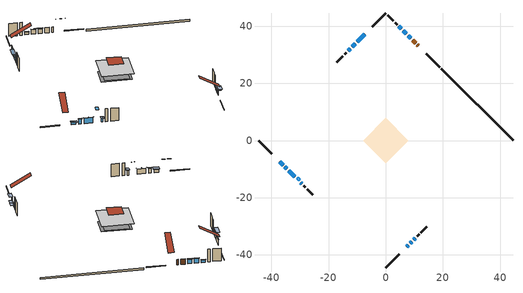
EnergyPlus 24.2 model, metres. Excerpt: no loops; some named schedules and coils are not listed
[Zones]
conditioned space
 floor adiabatic (Floor1 construction): -6.12,0 0,6.12 6.12,0 0,-6.12 z0.76
 floor adiabatic (AdiabaticFloorConstruction): -7.87,0 0,7.87 7.87,0 0,-7.87 z3.2
 floor foundation (Slab1 construction): -6.25,1.29 -1.29,6.25 6.25,-1.29 1.29,-6.25 z0
 wall outside (RimJoist1 construction): 0,-44.46 4.69,-39.77 / -44.46,0 -39.77,-4.69 / 0,44.46 -4.69,39.77 / 18.8,25.66 14.11,30.35 z0.76:1.06
 wall outside (AdiabaticWallConstruction 1): 11.39,33.06 11.09,33.37 / 10.43,34.02 9.41,35.05 z0.76:2.79
 wall outside (AdiabaticWallConstruction): 7.41,-37.05 7.84,-36.62 / -35.21,-9.25 -34.56,-9.9 z0.76:2.59; -7.41,37.05 -9.99,34.47 / -33.91,-10.55 -31.75,-12.71 / -10.65,33.81 -11.73,32.73 z0.76:2.79; 8.49,-35.96 9.07,-35.39 / 9.73,-34.73 10.37,-34.08 z0.76:1.62; -37.05,-7.41 -35.87,-8.59 z0.76:1.98; -29.74,-14.72 -29.38,-15.07 / -12.38,32.07 -13.09,31.37 / 7.2,37.26 6.12,38.34 z0.76:2.44; 8.75,35.71 7.85,36.61 z0.76:2.41; 5.46,39 4.6,39.86 z0.76:1.68
 wall outside (Wall1 construction): 11.03,-33.43 11.62,-32.84 / -28.73,-15.73 -28.14,-16.32 / -13.75,30.71 -14.34,30.12 / 3.94,40.52 3.35,41.11 z0.76:5.64
 wall outside (Wall2 construction): 12.28,-32.18 14.32,-30.14 / -27.48,-16.98 -25.44,-19.02 / -14.99,29.46 -17.03,27.43 / 2.7,41.76 0.66,43.8 z0.76:5.64
 wall foundation (FoundationWall1 construction): 44.46,0 19.46,25 z0:0.76
 window (WindowConstruction 10): 7.41,-37.05 7.84,-36.62 z0.76:2.59
 window (WindowConstruction 4): -7.41,37.05 -9.99,34.47 z0.76:2.79
 window (WindowConstruction 5): 8.49,-35.96 9.07,-35.39 z0.76:1.62
 window (WindowConstruction 6): 9.73,-34.73 10.37,-34.08 z0.76:1.62
 window (WindowConstruction 7): -37.05,-7.41 -35.87,-8.59 z0.76:1.98
 window (WindowConstruction 8): -35.21,-9.25 -34.56,-9.9 z0.76:2.59
 window (WindowConstruction 9): -33.91,-10.55 -31.75,-12.71 z0.76:2.79
 window (WindowConstruction): -10.65,33.81 -11.73,32.73 z0.76:2.79
 window (WindowConstruction 11): -29.74,-14.72 -29.39,-15.07 z0.76:2.44
 window (WindowConstruction 12): -12.38,32.07 -13.09,31.37 z0.76:2.44
 window (WindowConstruction 1): 8.75,35.71 7.85,36.61 z0.76:2.41
 window (WindowConstruction 2): 7.2,37.26 6.12,38.34 z0.76:2.44
 window (WindowConstruction 3): 5.46,39 4.6,39.86 z0.76:1.67
 door (Door): 11.39,33.07 11.09,33.37 z0.76:2.79
 door (Door 1): 10.43,34.03 9.41,35.05 z0.76:2.79
 ceiling adiabatic (AdiabaticFloorConstruction): 0,-7.87 7.87,0 0,7.87 -7.87,0 z3.2
 roof outside (Roof1 construction): 0,3.58 -3.58,0 0,-3.58 3.58,0 z5.64
 roof outside (Roof2 construction): 6.75,-37.71,5.64 1.9,-32.86,9.64 0.49,-34.26,9.64 5.35,-39.11,5.64; -37.71,-6.75,5.64 -32.86,-1.9,9.64 -34.26,-0.49,9.64 -39.11,-5.35,5.64; -6.75,37.71,5.64 -1.9,32.86,9.64 -0.49,34.26,9.64 -5.35,39.11,5.64; 12.05,32.41,5.64 7.2,27.56,9.64 8.6,26.15,9.64 13.45,31,5.64
 roof outside (AdiabaticRoofConstruction): -30.4,-14.06,5.64 -29.79,-13.46,6.14 -30.49,-12.76,6.14 -31.1,-13.36,5.64
 skylight (SkylightConstruction): -30.4,-14.06,5.64 -29.79,-13.46,6.13 -30.49,-12.76,6.13 -31.09,-13.36,5.64
shading: 8.48,-35.98 6.76,-37.7 7.62,-38.56 9.34,-36.84 z3.5; -10.2,34.25 -7.2,37.26 -7.32,37.39 -10.33,34.38 z3.09; 9.28,-35.18 8.28,-36.18 9.15,-37.04 10.14,-36.04 z1.92; 10.59,-33.87 9.52,-34.94 10.38,-35.8 11.45,-34.74 z1.92; -35.72,-8.73 -37.19,-7.26 -38.06,-8.13 -36.59,-9.6 z2.18; -34.42,-10.04 -35.35,-9.11 -35.56,-9.32 -34.63,-10.25 z2.79; -31.54,-12.92 -34.12,-10.34 -34.24,-10.47 -31.67,-13.05 z3.09; -12.37,32.09 -10.01,34.45 -10.87,35.32 -13.23,32.95 z3.7; -29.17,-15.28 -29.95,-14.51 -30.81,-15.37 -30.04,-16.15 z2.74; -13.3,31.16 -12.17,32.29 -12.32,32.43 -13.44,31.3 z2.74; 7.64,36.82 8.96,35.5 9.09,35.63 7.77,36.94 z2.71; 5.98,38.48 7.34,37.12 7.55,37.33 6.19,38.69 z2.64; 4.46,40 5.6,38.86 5.81,39.07 4.67,40.21 z1.88
[Building]
Building 1: Terrain=Suburbs
[Site:Location]
Quebec Intl AP_QC: Latitude {deg}=46.8; Longitude {deg}=-71.38; Time Zone {hr}=-5; Elevation {m}=74; Keep Site Location Information=Yes
[Site:GroundTemperature:Shallow]
0.0108218, -2.24938, -2.43038, -1.3578, 2.94801, 7.23376, 10.9493, 13.303, 13.5029, 11.5886, 7.96783, 3.81355
[Site:WaterMainsTemperature]
Calculation Method=Schedule; Temperature Schedule=mains temperature schedule
[Material] Roughness=Rough; Thermal Absorptance=0.9
Name | Thickness {m} | Conductivity {W/m-K} | Density {kg/m3} | Specific Heat {J/kg-K} | Solar Absorptance | Visible Absorptance
asphalt or fiberglass shingles | 0.00635 | 0.162714 | 1121.4 | 1465.45 | 0.4 | 0.4
asphalt or fiberglass shingles 1 | 0.00635 | 0.162714 | 1121.4 | 1465.45 | 0.7 | 0.7
concrete 4.0 in. | 0.1016 | 1.803125 | 2242.8 | 837.4 | 0.7 | 0.7
concrete 8.0 in. | 0.2032 | 1.803125 | 2242.8 | 837.4 | 0.7 | 0.7
door material | 0.04445 | 0.188738 | 512.64 | 1214.23 | 0.7 | 0.7
door material 1 | 0.04445 | 0.053851 | 512.64 | 1214.23 | 0.7 | 0.7
exterior vertical ins | 0.00435273 | 0.029427 | 32.04 | 1214.23 | 0.7 | 0.7
floor covering | 0.0127 | 0.0433444 | 54.468 | 1339.84 | 0.6 | 0.6
floor rigid ins; roof rigid ins | 0.103632 | 0.029427 | 32.04 | 1214.23 | 0.7 | 0.7
floor rigid ins 1; roof rigid ins 2; wall rigid ins | 0.512978 | 0.029427 | 32.04 | 1214.23 | 0.7 | 0.7
floor stud and cavity | 0.1397 | 0.0919432 | 92.3553 | 1139.71 | 0.7 | 0.7
floor stud and cavity 1 | 0.1397 | 1.75129 | 37.0049 | 1207.88 | 0.7 | 0.7
furniture material conditioned space 1 | 0.1524 | 0.115458 | 640.8 | 1214.23 | 0.6 | 0.6
gypsum board | 0.0127 | 0.160291 | 801 | 837.4 | 0.6 | 0.6
gypsum board 1 | 0.0127 | 0.160291 | 801 | 837.4 | 0.7 | 0.7
osb sheathing 0.5 in. | 0.0127 | 0.115458 | 512.64 | 1214.23 | 0.7 | 0.7
osb sheathing 0.75 in. | 0.01905 | 0.115458 | 512.64 | 1214.23 | 0.7 | 0.7
osb sheathing 2.0 in. | 0.0508 | 0.115458 | 512.64 | 1214.23 | 0.7 | 0.7
rim joist stud and cavity | 0.0508 | 0.042578 | 125.044 | 1163.47 | 0.6 | 0.6
roof rigid ins 1 | 0.051816 | 0.029427 | 32.04 | 1214.23 | 0.7 | 0.7
roof stud and cavity | 0.2032 | 0.306152 | 78.34581 | 1123.46 | 0.7 | 0.7
roof stud and cavity 1 | 0.2032 | 1.00642 | 78.34581 | 1123.46 | 0.7 | 0.7
roof stud and cavity 2 | 0.18415 | 1.78688 | 37.0049 | 1207.88 | 0.6 | 0.6
wall stud and cavity | 0.1397 | 0.0972285 | 139.0536 | 1170.24 | 0.7 | 0.7
wall stud and cavity 1 | 0.1397 | 0.0897493 | 139.0536 | 1170.24 | 0.7 | 0.7
wall stud and cavity 2 | 0.0889 | 0.380278 | 52.3479 | 1209.89 | 0.7 | 0.7
wall stud and cavity 3 | 0.0889 | 0.391764 | 83.0341 | 1211.67 | 0.7 | 0.7
wood siding | 0.0254 | 0.102417 | 544.68 | 1172.36 | 0.4 | 0.4
wood siding 1; wood siding 2; wood siding 3 | 0.0254 | 0.102417 | 544.68 | 1172.36 | 0.7 | 0.7
[WindowMaterial:SimpleGlazingSystem]
Name | U-Factor {W/m2-K} | Solar Heat Gain Coefficient
SkylightMaterial | 2.30824 | 0.5659
WindowMaterial | 2.39668 | 0.39
WindowMaterial 1 | 2.203064 | 0.36
WindowMaterial 10 | 2.1213 | 0.4
WindowMaterial 2 | 2.78676 | 0.69
WindowMaterial 3 | 2.779381 | 0.54
WindowMaterial 4 | 2.37 | 0.39
WindowMaterial 5 | 5.11985 | 0.63
WindowMaterial 6 | 2.77314 | 0.5
WindowMaterial 7 | 4.71671 | 0.65
WindowMaterial 8 | 2.14799 | 0.4
WindowMaterial 9 | 2.76973 | 0.63
[Construction]
AdiabaticFloorConstruction: floor stud and cavity 1, floor rigid ins 1, osb sheathing 0.75 in., floor covering
AdiabaticRoofConstruction: asphalt or fiberglass shingles 1, roof rigid ins 2, osb sheathing 0.75 in., roof stud and cavity 2
AdiabaticWallConstruction: wood siding 2, wall rigid ins, wall stud and cavity 2, gypsum board
AdiabaticWallConstruction 1: wood siding 3, wall rigid ins, wall stud and cavity 2, gypsum board
Door: door material
Door 1: door material 1
Floor1 construction: floor stud and cavity, floor rigid ins, osb sheathing 0.75 in., floor covering
FoundationWall1 construction: concrete 8.0 in., gypsum board 1
furniture construction conditioned space 1: furniture material conditioned space 1
PartitionWallConstruction: gypsum board, wall stud and cavity 3, gypsum board
RimJoist1 construction: wood siding 1, osb sheathing 2.0 in., rim joist stud and cavity
Roof1 construction: asphalt or fiberglass shingles, roof rigid ins, osb sheathing 0.75 in., roof stud and cavity, gypsum board
Roof2 construction: asphalt or fiberglass shingles, roof rigid ins 1, osb sheathing 0.75 in., roof stud and cavity 1, gypsum board
SkylightConstruction: SkylightMaterial
Slab1 construction: concrete 4.0 in.
Wall1 construction: wood siding, osb sheathing 0.5 in., wall stud and cavity, gypsum board
Wall2 construction: wood siding, osb sheathing 0.5 in., wall stud and cavity 1, gypsum board
WindowConstruction; WindowConstruction 9: WindowMaterial
WindowConstruction 1: WindowMaterial 1
WindowConstruction 10: WindowMaterial 9
WindowConstruction 11; WindowConstruction 12: WindowMaterial 10
WindowConstruction 2: WindowMaterial 2
WindowConstruction 3: WindowMaterial 3
WindowConstruction 4: WindowMaterial 4
WindowConstruction 5: WindowMaterial 5
WindowConstruction 6: WindowMaterial 6
WindowConstruction 7: WindowMaterial 7
WindowConstruction 8: WindowMaterial 8
[Zone]
conditioned space: Multiplier=1; Volume {m3}=257.3; Part of Total Floor Area=Yes
[Space]
conditioned space 1: Zone=conditioned space; Volume {m3}=257.3
[SurfaceProperty:ExposedFoundationPerimeter]
Slab1: Exposed Perimeter Calculation Method=TotalExposedPerimeter; Total Exposed Perimeter {m}=35.358
[InternalMass] Zone or ZoneList=conditioned space; Space or SpaceList=conditioned space 1
Name | Construction | Surface Area {m2}
furniture mass conditioned space 1 | furniture construction conditioned space 1 | 109.392
partition wall mass | PartitionWallConstruction | 198.69
[Lights]
interior lighting: Zone or ZoneList or Space or SpaceList=conditioned space 1; Schedule=interior lighting schedule; Design Level Calculation Method=LightingLevel; Lighting Level {W}=343.2; Return Air Fraction=0; Fraction Radiant=0.6; Fraction Visible=0.2; Fraction Replaceable=1
[People]
occupants: Zone or ZoneList or Space or SpaceList=conditioned space 1; Number of People Schedule=occupants schedule; Number of People Calculation Method=People; Number of People=3; Fraction Radiant=0.314171; Sensible Heat Fraction=0.56303; Activity Level Schedule=occupants activity schedule; Carbon Dioxide Generation Rate {m3/s-W}=0; Enable ASHRAE 55 Comfort Warnings=No; Mean Radiant Temperature Calculation Type=EnclosureAveraged
[ElectricEquipment] Zone or ZoneList or Space or SpaceList=conditioned space 1; Design Level Calculation Method=EquipmentLevel
Name | Schedule | Design Level {W} | Fraction Latent | Fraction Radiant | Fraction Lost
clothes dryer | clothes dryer schedule | 140.772 | 0.015 | 0.081 | 0.85
clothes washer | clothes washer schedule | 32.1985 | 0.03 | 0.162 | 0.7
cooking range | cooking range schedule | 215.147 | 0.08 | 0.432 | 0.2
dishwasher | dishwasher schedule | 66.8632 | 0.3 | 0.18 | 0.4
fridge | fridge schedule | 72.9452 | 0 | 0.6 | 0
mech vent house fan | mech vent house fan schedule | 0 | 0 | 0 | 1
mech vent house fan cfis | mech vent house fan cfis schedule | 0 | 0 | 0 | 0
mech vent range fan 0 | mech vent range fan 0 schedule | 57 | 0 | 0 | 1
misc plug loads | misc plug loads schedule | 494.7 | 0.045 | 0.513 | 0.1
whole house fan | Always On Discrete | 0 | 0 | 0 | 1
[OtherEquipment] Zone or ZoneList or Space or SpaceList=conditioned space 1; Design Level Calculation Method=EquipmentLevel
Name | Fuel Type | Schedule | Design Level {W} | Fraction Latent | Fraction Radiant | Fraction Lost
clothes dryer 1 | Electricity | clothes dryer schedule | 0 | 0.015 | 0.081 | 0.85
cooking range 1 | Electricity | cooking range schedule | 0 | 0.08 | 0.432 | 0.2
general water use latent | None | general water use schedule | 62.594 | 1 | 0 | 0
general water use sensible | None | general water use schedule | -61.6891 | 0 | 0.6 | 0
mech vent house fan latent load | None | Always On Discrete | 0 | 1 | 0 | 0
mech vent house fan sensible load | None | Always On Discrete | 0 | 0 | 0 | 0
water heater energy adjustment1 | Electricity | Always On Discrete | 0.01 | 0 | 0 | 1
[ZoneInfiltration:DesignFlowRate] Zone or ZoneList or Space or SpaceList=conditioned space 1; Schedule=Always On Discrete; Design Flow Rate Calculation Method=Flow/Zone; Design Flow Rate {m3/s}=0
infil flow; natural vent flow; whole house fan flow
[ZoneControl:Thermostat]
conditioned space Thermostat: Zone or ZoneList=conditioned space; Control Type Schedule=conditioned space Thermostat Schedule; Control 1=conditioned space temperature setpoint; Temperature Difference Between Cutout And Setpoint {deltaC}=0
[ThermostatSetpoint:DualSetpoint]
conditioned space temperature setpoint: Heating Setpoint Temperature Schedule=heating setpoint; Cooling Setpoint Temperature Schedule=cooling setpoint
[AirLoopHVAC:UnitarySystem]
unit heater unitary system: Control Type=Load; Controlling Zone or Thermostat Location=conditioned space; Dehumidification Control Type=None; Availability Schedule=Always On Discrete; Supply Fan=unit heater supply fan; Fan Placement=BlowThrough; Supply Air Fan Operating Mode Schedule=unit heater auto fan schedule; Heating Coil=unit heater htg coil; DX Heating Coil Sizing Ratio=1; Use DOAS DX Cooling Coil=No; Minimum Supply Air Temperature {C}=2; Latent Load Control=SensibleOnlyLoadControl; Cooling Supply Air Flow Rate Method=None; Heating Supply Air Flow Rate Method=SupplyAirFlowRate; Heating Supply Air Flow Rate {m3/s}=0.00141584; No Load Supply Air Flow Rate Method=SupplyAirFlowRate; No Load Supply Air Flow Rate {m3/s}=0; No Load Supply Air Flow Rate Control Set To Low Speed=Yes; Maximum Supply Air Temperature {C}=48.8889; Maximum Outdoor Dry-Bulb Temperature for Supplemental Heater Operation {C}=21; Ancillary On-Cycle Electric Power {W}=0; Ancillary Off-Cycle Electric Power {W}=0
[Zone equipment]
conditioned space: electric baseboard, unit heater unitary system
[Foundation:Kiva]
Foundation Kiva 1: Initial Indoor Air Temperature {C}=18; Wall Height Above Grade {m}=0.759988; Wall Depth Below Slab {m}=0.2032; Custom Block Material Name 1=exterior vertical ins; Custom Block Depth 1 {m}=0.759988; Custom Block X Position 1 {m}=0.2159; Custom Block Z Position 1 {m}=0
[Foundation:Kiva:Settings]
Soil Conductivity {W/m-K}=0.849921; Soil Density {kg/m3}=1842.3; Soil Specific Heat {J/kg-K}=418.7; Ground Solar Absorptivity=0.9; Ground Thermal Absorptivity=0.9; Ground Surface Roughness {m}=0.03; Far-Field Width {m}=40; Deep-Ground Boundary Condition=ZeroFlux; Deep-Ground Depth {m}=40; Minimum Cell Dimension {m}=0.2; Maximum Cell Growth Coefficient=3; Simulation Timestep=Timestep
[Exterior:Lights]
exterior lighting: Schedule=exterior lighting schedule; Design Level {W}=75.6
[EnergyManagementSystem:Sensor] Output:Variable or Output:Meter Index Key=conditioned space
Name | Output:Variable or Output:Meter
conditioned_space_clg_unmet_s | Zone Cooling Setpoint Not Met Time
conditioned_space_htg_unmet_s | Zone Heating Setpoint Not Met Time
fridge_tin_s; tin_s; tin_s_1 | Zone Mean Air Temperature
tout_s | Zone Outdoor Air Drybulb Temperature
win_s | Zone Air Humidity Ratio
[Schedule:Week:Daily]
interior lighting schedule Week Rule - Jan1-Jan27: interior lighting schedule day, interior lighting schedule day, interior lighting schedule day, interior lighting schedule day, interior lighting schedule day, interior lighting schedule day, interior lighting schedule day, interior lighting schedule default day, interior lighting schedule default day, interior lighting schedule default day, interior lighting schedule default day, interior lighting schedule default day
interior lighting schedule Week Rule - Jan28-Feb3: interior lighting schedule day, interior lighting schedule day, interior lighting schedule day, interior lighting schedule day, interior lighting schedule day 1, interior lighting schedule day 1, interior lighting schedule day 1, interior lighting schedule default day, interior lighting schedule default day, interior lighting schedule default day, interior lighting schedule default day, interior lighting schedule default day
interior lighting schedule Week Rule - Feb4-Feb24: interior lighting schedule day 1, interior lighting schedule day 1, interior lighting schedule day 1, interior lighting schedule day 1, interior lighting schedule day 1, interior lighting schedule day 1, interior lighting schedule day 1, interior lighting schedule default day, interior lighting schedule default day, interior lighting schedule default day, interior lighting schedule default day, interior lighting schedule default day
interior lighting schedule Week Rule - Feb25-Mar3: interior lighting schedule day 1, interior lighting schedule day 1, interior lighting schedule day 1, interior lighting schedule day 1, interior lighting schedule day 2, interior lighting schedule day 2, interior lighting schedule day 2, interior lighting schedule default day, interior lighting schedule default day, interior lighting schedule default day, interior lighting schedule default day, interior lighting schedule default day
interior lighting schedule Week Rule - Mar4-Mar31: interior lighting schedule day 2, interior lighting schedule day 2, interior lighting schedule day 2, interior lighting schedule day 2, interior lighting schedule day 2, interior lighting schedule day 2, interior lighting schedule day 2, interior lighting schedule default day, interior lighting schedule default day, interior lighting schedule default day, interior lighting schedule default day, interior lighting schedule default day
interior lighting schedule Week Rule - Apr1-Apr28: interior lighting schedule day 3, interior lighting schedule day 3, interior lighting schedule day 3, interior lighting schedule day 3, interior lighting schedule day 3, interior lighting schedule day 3, interior lighting schedule day 3, interior lighting schedule default day, interior lighting schedule default day, interior lighting schedule default day, interior lighting schedule default day, interior lighting schedule default day
interior lighting schedule Week Rule - Apr29-May5: interior lighting schedule day 3, interior lighting schedule day 3, interior lighting schedule day 4, interior lighting schedule day 4, interior lighting schedule day 4, interior lighting schedule day 4, interior lighting schedule day 4, interior lighting schedule default day, interior lighting schedule default day, interior lighting schedule default day, interior lighting schedule default day, interior lighting schedule default day
interior lighting schedule Week Rule - May6-May26: interior lighting schedule day 4, interior lighting schedule day 4, interior lighting schedule day 4, interior lighting schedule day 4, interior lighting schedule day 4, interior lighting schedule day 4, interior lighting schedule day 4, interior lighting schedule default day, interior lighting schedule default day, interior lighting schedule default day, interior lighting schedule default day, interior lighting schedule default day
interior lighting schedule Week Rule - May27-Jun2: interior lighting schedule day 4, interior lighting schedule day 4, interior lighting schedule day 4, interior lighting schedule day 4, interior lighting schedule day 4, interior lighting schedule day 5, interior lighting schedule day 5, interior lighting schedule default day, interior lighting schedule default day, interior lighting schedule default day, interior lighting schedule default day, interior lighting schedule default day
interior lighting schedule Week Rule - Jun3-Jun30: interior lighting schedule day 5, interior lighting schedule day 5, interior lighting schedule day 5, interior lighting schedule day 5, interior lighting schedule day 5, interior lighting schedule day 5, interior lighting schedule day 5, interior lighting schedule default day, interior lighting schedule default day, interior lighting schedule default day, interior lighting schedule default day, interior lighting schedule default day
interior lighting schedule Week Rule - Jul1-Jul28: interior lighting schedule day 6, interior lighting schedule day 6, interior lighting schedule day 6, interior lighting schedule day 6, interior lighting schedule day 6, interior lighting schedule day 6, interior lighting schedule day 6, interior lighting schedule default day, interior lighting schedule default day, interior lighting schedule default day, interior lighting schedule default day, interior lighting schedule default day
interior lighting schedule Week Rule - Jul29-Aug4: interior lighting schedule day 6, interior lighting schedule day 6, interior lighting schedule day 6, interior lighting schedule day 7, interior lighting schedule day 7, interior lighting schedule day 7, interior lighting schedule day 7, interior lighting schedule default day, interior lighting schedule default day, interior lighting schedule default day, interior lighting schedule default day, interior lighting schedule default day
interior lighting schedule Week Rule - Aug5-Aug25: interior lighting schedule day 7, interior lighting schedule day 7, interior lighting schedule day 7, interior lighting schedule day 7, interior lighting schedule day 7, interior lighting schedule day 7, interior lighting schedule day 7, interior lighting schedule default day, interior lighting schedule default day, interior lighting schedule default day, interior lighting schedule default day, interior lighting schedule default day
interior lighting schedule Week Rule - Aug26-Sep1: interior lighting schedule day 7, interior lighting schedule day 7, interior lighting schedule day 7, interior lighting schedule day 7, interior lighting schedule day 7, interior lighting schedule day 7, interior lighting schedule day 8, interior lighting schedule default day, interior lighting schedule default day, interior lighting schedule default day, interior lighting schedule default day, interior lighting schedule default day
interior lighting schedule Week Rule - Sep2-Sep29: interior lighting schedule day 8, interior lighting schedule day 8, interior lighting schedule day 8, interior lighting schedule day 8, interior lighting schedule day 8, interior lighting schedule day 8, interior lighting schedule day 8, interior lighting schedule default day, interior lighting schedule default day, interior lighting schedule default day, interior lighting schedule default day, interior lighting schedule default day
interior lighting schedule Week Rule - Sep30-Oct6: interior lighting schedule day 8, interior lighting schedule day 9, interior lighting schedule day 9, interior lighting schedule day 9, interior lighting schedule day 9, interior lighting schedule day 9, interior lighting schedule day 9, interior lighting schedule default day, interior lighting schedule default day, interior lighting schedule default day, interior lighting schedule default day, interior lighting schedule default day
interior lighting schedule Week Rule - Oct7-Oct27: interior lighting schedule day 9, interior lighting schedule day 9, interior lighting schedule day 9, interior lighting schedule day 9, interior lighting schedule day 9, interior lighting schedule day 9, interior lighting schedule day 9, interior lighting schedule default day, interior lighting schedule default day, interior lighting schedule default day, interior lighting schedule default day, interior lighting schedule default day
interior lighting schedule Week Rule - Oct28-Nov3: interior lighting schedule day 9, interior lighting schedule day 9, interior lighting schedule day 9, interior lighting schedule day 9, interior lighting schedule day 10, interior lighting schedule day 10, interior lighting schedule day 10, interior lighting schedule default day, interior lighting schedule default day, interior lighting schedule default day, interior lighting schedule default day, interior lighting schedule default day
interior lighting schedule Week Rule - Nov4-Nov24: interior lighting schedule day 10, interior lighting schedule day 10, interior lighting schedule day 10, interior lighting schedule day 10, interior lighting schedule day 10, interior lighting schedule day 10, interior lighting schedule day 10, interior lighting schedule default day, interior lighting schedule default day, interior lighting schedule default day, interior lighting schedule default day, interior lighting schedule default day
interior lighting schedule Week Rule - Nov25-Dec1: interior lighting schedule day 10, interior lighting schedule day 10, interior lighting schedule day 10, interior lighting schedule day 10, interior lighting schedule day 10, interior lighting schedule day 10, interior lighting schedule day 11, interior lighting schedule default day, interior lighting schedule default day, interior lighting schedule default day, interior lighting schedule default day, interior lighting schedule default day
interior lighting schedule Week Rule - Dec2-Dec31: interior lighting schedule day 11, interior lighting schedule day 11, interior lighting schedule day 11, interior lighting schedule day 11, interior lighting schedule day 11, interior lighting schedule day 11, interior lighting schedule day 11, interior lighting schedule default day, interior lighting schedule default day, interior lighting schedule default day, interior lighting schedule default day, interior lighting schedule default day
occupants schedule Week Rule - Jan1-Dec31: occupants schedule day, occupants schedule day, occupants schedule day, occupants schedule day, occupants schedule day, occupants schedule day, occupants schedule day, occupants schedule default day, occupants schedule default day, occupants schedule default day, occupants schedule default day, occupants schedule default day
clothes dryer schedule Week Rule - Jan1-Dec31: clothes dryer schedule day, clothes dryer schedule day, clothes dryer schedule day, clothes dryer schedule day, clothes dryer schedule day, clothes dryer schedule day, clothes dryer schedule day, clothes dryer schedule default day, clothes dryer schedule default day, clothes dryer schedule default day, clothes dryer schedule default day, clothes dryer schedule default day
clothes washer schedule Week Rule - Jan1-Dec31: clothes washer schedule day, clothes washer schedule day, clothes washer schedule day, clothes washer schedule day, clothes washer schedule day, clothes washer schedule day, clothes washer schedule day, clothes washer schedule default day, clothes washer schedule default day, clothes washer schedule default day, clothes washer schedule default day, clothes washer schedule default day
cooking range schedule Week Rule - Jan1-Dec31: cooking range schedule day, cooking range schedule day, cooking range schedule day, cooking range schedule day, cooking range schedule day, cooking range schedule day, cooking range schedule day, cooking range schedule default day, cooking range schedule default day, cooking range schedule default day, cooking range schedule default day, cooking range schedule default day
dishwasher schedule Week Rule - Jan1-Dec31: dishwasher schedule day, dishwasher schedule day, dishwasher schedule day, dishwasher schedule day, dishwasher schedule day, dishwasher schedule day, dishwasher schedule day, dishwasher schedule default day, dishwasher schedule default day, dishwasher schedule default day, dishwasher schedule default day, dishwasher schedule default day
mech vent range fan 0 schedule Week Rule - Jan1-Dec31: mech vent range fan 0 schedule day, mech vent range fan 0 schedule day, mech vent range fan 0 schedule day, mech vent range fan 0 schedule day, mech vent range fan 0 schedule day, mech vent range fan 0 schedule day, mech vent range fan 0 schedule day, mech vent range fan 0 schedule default day, mech vent range fan 0 schedule default day, mech vent range fan 0 schedule default day, mech vent range fan 0 schedule default day, mech vent range fan 0 schedule default day
misc plug loads schedule Week Rule - Jan1-Dec31: misc plug loads schedule day, misc plug loads schedule day, misc plug loads schedule day, misc plug loads schedule day, misc plug loads schedule day, misc plug loads schedule day, misc plug loads schedule day, misc plug loads schedule default day, misc plug loads schedule default day, misc plug loads schedule default day, misc plug loads schedule default day, misc plug loads schedule default day
general water use schedule Week Rule - Jan1-Dec31: general water use schedule day, general water use schedule day, general water use schedule day, general water use schedule day, general water use schedule day, general water use schedule day, general water use schedule day, general water use schedule default day, general water use schedule default day, general water use schedule default day, general water use schedule default day, general water use schedule default day
exterior lighting schedule Week Rule - Jan1-Jan27: exterior lighting schedule day, exterior lighting schedule day, exterior lighting schedule day, exterior lighting schedule day, exterior lighting schedule day, exterior lighting schedule day, exterior lighting schedule day, exterior lighting schedule default day, exterior lighting schedule default day, exterior lighting schedule default day, exterior lighting schedule default day, exterior lighting schedule default day
exterior lighting schedule Week Rule - Jan28-Feb3: exterior lighting schedule day, exterior lighting schedule day, exterior lighting schedule day, exterior lighting schedule day, exterior lighting schedule day 1, exterior lighting schedule day 1, exterior lighting schedule day 1, exterior lighting schedule default day, exterior lighting schedule default day, exterior lighting schedule default day, exterior lighting schedule default day, exterior lighting schedule default day
exterior lighting schedule Week Rule - Feb4-Feb24: exterior lighting schedule day 1, exterior lighting schedule day 1, exterior lighting schedule day 1, exterior lighting schedule day 1, exterior lighting schedule day 1, exterior lighting schedule day 1, exterior lighting schedule day 1, exterior lighting schedule default day, exterior lighting schedule default day, exterior lighting schedule default day, exterior lighting schedule default day, exterior lighting schedule default day
exterior lighting schedule Week Rule - Feb25-Mar3: exterior lighting schedule day 1, exterior lighting schedule day 1, exterior lighting schedule day 1, exterior lighting schedule day 1, exterior lighting schedule day 2, exterior lighting schedule day 2, exterior lighting schedule day 2, exterior lighting schedule default day, exterior lighting schedule default day, exterior lighting schedule default day, exterior lighting schedule default day, exterior lighting schedule default day
exterior lighting schedule Week Rule - Mar4-Mar31: exterior lighting schedule day 2, exterior lighting schedule day 2, exterior lighting schedule day 2, exterior lighting schedule day 2, exterior lighting schedule day 2, exterior lighting schedule day 2, exterior lighting schedule day 2, exterior lighting schedule default day, exterior lighting schedule default day, exterior lighting schedule default day, exterior lighting schedule default day, exterior lighting schedule default day
exterior lighting schedule Week Rule - Apr1-Apr28: exterior lighting schedule day 3, exterior lighting schedule day 3, exterior lighting schedule day 3, exterior lighting schedule day 3, exterior lighting schedule day 3, exterior lighting schedule day 3, exterior lighting schedule day 3, exterior lighting schedule default day, exterior lighting schedule default day, exterior lighting schedule default day, exterior lighting schedule default day, exterior lighting schedule default day
exterior lighting schedule Week Rule - Apr29-May5: exterior lighting schedule day 3, exterior lighting schedule day 3, exterior lighting schedule day 4, exterior lighting schedule day 4, exterior lighting schedule day 4, exterior lighting schedule day 4, exterior lighting schedule day 4, exterior lighting schedule default day, exterior lighting schedule default day, exterior lighting schedule default day, exterior lighting schedule default day, exterior lighting schedule default day
exterior lighting schedule Week Rule - May6-May26: exterior lighting schedule day 4, exterior lighting schedule day 4, exterior lighting schedule day 4, exterior lighting schedule day 4, exterior lighting schedule day 4, exterior lighting schedule day 4, exterior lighting schedule day 4, exterior lighting schedule default day, exterior lighting schedule default day, exterior lighting schedule default day, exterior lighting schedule default day, exterior lighting schedule default day
exterior lighting schedule Week Rule - May27-Jun2: exterior lighting schedule day 4, exterior lighting schedule day 4, exterior lighting schedule day 4, exterior lighting schedule day 4, exterior lighting schedule day 4, exterior lighting schedule day 5, exterior lighting schedule day 5, exterior lighting schedule default day, exterior lighting schedule default day, exterior lighting schedule default day, exterior lighting schedule default day, exterior lighting schedule default day
exterior lighting schedule Week Rule - Jun3-Jun30: exterior lighting schedule day 5, exterior lighting schedule day 5, exterior lighting schedule day 5, exterior lighting schedule day 5, exterior lighting schedule day 5, exterior lighting schedule day 5, exterior lighting schedule day 5, exterior lighting schedule default day, exterior lighting schedule default day, exterior lighting schedule default day, exterior lighting schedule default day, exterior lighting schedule default day
exterior lighting schedule Week Rule - Jul1-Jul28: exterior lighting schedule day 6, exterior lighting schedule day 6, exterior lighting schedule day 6, exterior lighting schedule day 6, exterior lighting schedule day 6, exterior lighting schedule day 6, exterior lighting schedule day 6, exterior lighting schedule default day, exterior lighting schedule default day, exterior lighting schedule default day, exterior lighting schedule default day, exterior lighting schedule default day
exterior lighting schedule Week Rule - Jul29-Aug4: exterior lighting schedule day 6, exterior lighting schedule day 6, exterior lighting schedule day 6, exterior lighting schedule day 7, exterior lighting schedule day 7, exterior lighting schedule day 7, exterior lighting schedule day 7, exterior lighting schedule default day, exterior lighting schedule default day, exterior lighting schedule default day, exterior lighting schedule default day, exterior lighting schedule default day
exterior lighting schedule Week Rule - Aug5-Aug25: exterior lighting schedule day 7, exterior lighting schedule day 7, exterior lighting schedule day 7, exterior lighting schedule day 7, exterior lighting schedule day 7, exterior lighting schedule day 7, exterior lighting schedule day 7, exterior lighting schedule default day, exterior lighting schedule default day, exterior lighting schedule default day, exterior lighting schedule default day, exterior lighting schedule default day
exterior lighting schedule Week Rule - Aug26-Sep1: exterior lighting schedule day 7, exterior lighting schedule day 7, exterior lighting schedule day 7, exterior lighting schedule day 7, exterior lighting schedule day 7, exterior lighting schedule day 7, exterior lighting schedule day 8, exterior lighting schedule default day, exterior lighting schedule default day, exterior lighting schedule default day, exterior lighting schedule default day, exterior lighting schedule default day
exterior lighting schedule Week Rule - Sep2-Sep29: exterior lighting schedule day 8, exterior lighting schedule day 8, exterior lighting schedule day 8, exterior lighting schedule day 8, exterior lighting schedule day 8, exterior lighting schedule day 8, exterior lighting schedule day 8, exterior lighting schedule default day, exterior lighting schedule default day, exterior lighting schedule default day, exterior lighting schedule default day, exterior lighting schedule default day
[Schedule:Year]
interior lighting schedule: interior lighting schedule Week Rule - Jan1-Jan27, 1, 1, 1, 27, interior lighting schedule Week Rule - Jan28-Feb3, 1, 28, 2, 3, interior lighting schedule Week Rule - Feb4-Feb24, 2, 4, 2, 24, interior lighting schedule Week Rule - Feb25-Mar3, 2, 25, 3, 3, interior lighting schedule Week Rule - Mar4-Mar31, 3, 4, 3, 31, interior lighting schedule Week Rule - Apr1-Apr28, 4, 1, 4, 28, interior lighting schedule Week Rule - Apr29-May5, 4, 29, 5, 5, interior lighting schedule Week Rule - May6-May26, 5, 6, 5, 26, interior lighting schedule Week Rule - May27-Jun2, 5, 27, 6, 2, interior lighting schedule Week Rule - Jun3-Jun30, 6, 3, 6, 30, interior lighting schedule Week Rule - Jul1-Jul28, 7, 1, 7, 28, interior lighting schedule Week Rule - Jul29-Aug4, 7, 29, 8, 4, interior lighting schedule Week Rule - Aug5-Aug25, 8, 5, 8, 25, interior lighting schedule Week Rule - Aug26-Sep1, 8, 26, 9, 1, interior lighting schedule Week Rule - Sep2-Sep29, 9, 2, 9, 29, interior lighting schedule Week Rule - Sep30-Oct6, 9, 30, 10, 6, interior lighting schedule Week Rule - Oct7-Oct27, 10, 7, 10, 27, interior lighting schedule Week Rule - Oct28-Nov3, 10, 28, 11, 3, interior lighting schedule Week Rule - Nov4-Nov24, 11, 4, 11, 24, interior lighting schedule Week Rule - Nov25-Dec1, 11, 25, 12, 1, interior lighting schedule Week Rule - Dec2-Dec31, 12, 2, 12, 31
occupants schedule: occupants schedule Week Rule - Jan1-Dec31, 1, 1, 12, 31
clothes dryer schedule: clothes dryer schedule Week Rule - Jan1-Dec31, 1, 1, 12, 31
clothes washer schedule: clothes washer schedule Week Rule - Jan1-Dec31, 1, 1, 12, 31
cooking range schedule: cooking range schedule Week Rule - Jan1-Dec31, 1, 1, 12, 31
dishwasher schedule: dishwasher schedule Week Rule - Jan1-Dec31, 1, 1, 12, 31
mech vent range fan 0 schedule: mech vent range fan 0 schedule Week Rule - Jan1-Dec31, 1, 1, 12, 31
misc plug loads schedule: misc plug loads schedule Week Rule - Jan1-Dec31, 1, 1, 12, 31
general water use schedule: general water use schedule Week Rule - Jan1-Dec31, 1, 1, 12, 31
exterior lighting schedule: exterior lighting schedule Week Rule - Jan1-Jan27, 1, 1, 1, 27, exterior lighting schedule Week Rule - Jan28-Feb3, 1, 28, 2, 3, exterior lighting schedule Week Rule - Feb4-Feb24, 2, 4, 2, 24, exterior lighting schedule Week Rule - Feb25-Mar3, 2, 25, 3, 3, exterior lighting schedule Week Rule - Mar4-Mar31, 3, 4, 3, 31, exterior lighting schedule Week Rule - Apr1-Apr28, 4, 1, 4, 28, exterior lighting schedule Week Rule - Apr29-May5, 4, 29, 5, 5, exterior lighting schedule Week Rule - May6-May26, 5, 6, 5, 26, exterior lighting schedule Week Rule - May27-Jun2, 5, 27, 6, 2, exterior lighting schedule Week Rule - Jun3-Jun30, 6, 3, 6, 30, exterior lighting schedule Week Rule - Jul1-Jul28, 7, 1, 7, 28, exterior lighting schedule Week Rule - Jul29-Aug4, 7, 29, 8, 4, exterior lighting schedule Week Rule - Aug5-Aug25, 8, 5, 8, 25, exterior lighting schedule Week Rule - Aug26-Sep1, 8, 26, 9, 1, exterior lighting schedule Week Rule - Sep2-Sep29, 9, 2, 9, 29, exterior lighting schedule Week Rule - Sep30-Oct6, 9, 30, 10, 6, exterior lighting schedule Week Rule - Oct7-Oct27, 10, 7, 10, 27, exterior lighting schedule Week Rule - Oct28-Nov3, 10, 28, 11, 3, exterior lighting schedule Week Rule - Nov4-Nov24, 11, 4, 11, 24, exterior lighting schedule Week Rule - Nov25-Dec1, 11, 25, 12, 1, exterior lighting schedule Week Rule - Dec2-Dec31, 12, 2, 12, 31
[Schedule:Constant]
Name | Hourly Value
occupants activity schedule | 117.228
fridge schedule; unit heater auto fan schedule | 0
mech vent house fan schedule; mech vent house fan cfis schedule; Always On Discrete | 1
[Schedule:Compact]
conditioned space Thermostat Schedule: Through: 12/31, For: AllDays, Until: 24:00, 4
mains temperature schedule: Through: 01/01, For: AllDays, Until: 24:00, 5.175, Through: 01/02, For: AllDays, Until: 24:00, 5.10167, Through: 01/03, For: AllDays, Until: 24:00, 5.02889, Through: 01/04, For: AllDays, Until: 24:00, 4.95778, Through: 01/05, For: AllDays, Until: 24:00, 4.88778, Through: 01/06, For: AllDays, Until: 24:00, 4.81833, Through: 01/07, For: AllDays, Until: 24:00, 4.75056, Through: 01/08, For: AllDays, Until: 24:00, 4.68389, Through: 01/09, For: AllDays, Until: 24:00, 4.61833, Through: 01/10, For: AllDays, Until: 24:00, 4.55389, Through: 01/11, For: AllDays, Until: 24:00, 4.49056, Through: 01/12, For: AllDays, Until: 24:00, 4.42889, Through: 01/13, For: AllDays, Until: 24:00, 4.36778, Through: 01/14, For: AllDays, Until: 24:00, 4.30889, Through: 01/15, For: AllDays, Until: 24:00, 4.25056, Through: 01/16, For: AllDays, Until: 24:00, 4.19389, Through: 01/17, For: AllDays, Until: 24:00, 4.13833, Through: 01/18, For: AllDays, Until: 24:00, 4.08444, Through: 01/19, For: AllDays, Until: 24:00, 4.03167, Through: 01/20, For: AllDays, Until: 24:00, 3.98056, Through: 01/21, For: AllDays, Until: 24:00, 3.93056, Through: 01/22, For: AllDays, Until: 24:00, 3.88222, Through: 01/23, For: AllDays, Until: 24:00, 3.835, Through: 01/24, For: AllDays, Until: 24:00, 3.78944, Through: 01/25, For: AllDays, Until: 24:00, 3.74556, Through: 01/26, For: AllDays, Until: 24:00, 3.70278, Through: 01/27, For: AllDays, Until: 24:00, 3.66167, Through: 01/28, For: AllDays, Until: 24:00, 3.62167, Through: 01/29, For: AllDays, Until: 24:00, 3.58389, Through: 01/30, For: AllDays, Until: 24:00, 3.54722, Through: 01/31, For: AllDays, Until: 24:00, 3.51167, Through: 02/01, For: AllDays, Until: 24:00, 3.47833, Through: 02/02, For: AllDays, Until: 24:00, 3.44611, Through: 02/03, For: AllDays, Until: 24:00, 3.41556, Through: 02/04, For: AllDays, Until: 24:00, 3.38667, Through: 02/05, For: AllDays, Until: 24:00, 3.35944, Through: 02/06, For: AllDays, Until: 24:00, 3.33389, Through: 02/07, For: AllDays, Until: 24:00, 3.30944, Through: 02/08, For: AllDays, Until: 24:00, 3.28667, Through: 02/09, For: AllDays, Until: 24:00, 3.26611, Through: 02/10, For: AllDays, Until: 24:00, 3.24667, Through: 02/11, For: AllDays, Until: 24:00, 3.22889, Through: 02/12, For: AllDays, Until: 24:00, 3.21278, Through: 02/13, For: AllDays, Until: 24:00, 3.19833, Through: 02/14, For: AllDays, Until: 24:00, 3.18556, Through: 02/15, For: AllDays, Until: 24:00, 3.17389, Through: 02/16, For: AllDays, Until: 24:00, 3.16444, Through: 02/17, For: AllDays, Until: 24:00, 3.15667, Through: 02/18, For: AllDays, Until: 24:00, 3.15056, Through: 02/19, For: AllDays, Until: 24:00, 3.14556, Through: 02/20, For: AllDays, Until: 24:00, 3.14278, Through: 02/21, For: AllDays, Until: 24:00, 3.14111, Through: 02/22, For: AllDays, Until: 24:00, 3.14167, Through: 02/23, For: AllDays, Until: 24:00, 3.14333, Through: 02/24, For: AllDays, Until: 24:00, 3.14722, Through: 02/25, For: AllDays, Until: 24:00, 3.15222, Through: 02/26, For: AllDays, Until: 24:00, 3.15944, Through: 02/27, For: AllDays, Until: 24:00, 3.16778, Through: 02/28, For: AllDays, Until: 24:00, 3.17778, Through: 03/01, For: AllDays, Until: 24:00, 3.18944, Through: 03/02, For: AllDays, Until: 24:00, 3.20333, Through: 03/03, For: AllDays, Until: 24:00, 3.21833, Through: 03/04, For: AllDays, Until: 24:00, 3.235, Through: 03/05, For: AllDays, Until: 24:00, 3.25333, Through: 03/06, For: AllDays, Until: 24:00, 3.27333, Through: 03/07, For: AllDays, Until: 24:00, 3.29444, Through: 03/08, For: AllDays, Until: 24:00, 3.31778, Through: 03/09, For: AllDays, Until: 24:00, 3.34222, Through: 03/10, For: AllDays, Until: 24:00, 3.36889, Through: 03/11, For: AllDays, Until: 24:00, 3.39667, Through: 03/12, For: AllDays, Until: 24:00, 3.42611, Through: 03/13, For: AllDays, Until: 24:00, 3.45722, Through: 03/14, For: AllDays, Until: 24:00, 3.49, Through: 03/15, For: AllDays, Until: 24:00, 3.52389, Through: 03/16, For: AllDays, Until: 24:00, 3.55944, Through: 03/17, For: AllDays, Until: 24:00, 3.59667, Through: 03/18, For: AllDays, Until: 24:00, 3.63556, Through: 03/19, For: AllDays, Until: 24:00, 3.67556, Through: 03/20, For: AllDays, Until: 24:00, 3.71722, Through: 03/21, For: AllDays, Until: 24:00, 3.76056, Through: 03/22, For: AllDays, Until: 24:00, 3.80556, Through: 03/23, For: AllDays, Until: 24:00, 3.85111, Through: 03/24, For: AllDays, Until: 24:00, 3.89889, Through: 03/25, For: AllDays, Until: 24:00, 3.94778, Through: 03/26, For: AllDays, Until: 24:00, 3.99833, Through: 03/27, For: AllDays, Until: 24:00, 4.05, Through: 03/28, For: AllDays, Until: 24:00, 4.10333, Through: 03/29, For: AllDays, Until: 24:00, 4.15778, Through: 03/30, For: AllDays, Until: 24:00, 4.21333, Through: 03/31, For: AllDays, Until: 24:00, 4.27056, Through: 04/01, For: AllDays, Until: 24:00, 4.32944, Through: 04/02, For: AllDays, Until: 24:00, 4.38889, Through: 04/03, For: AllDays, Until: 24:00, 4.45, Through: 04/04, For: AllDays, Until: 24:00, 4.51222, Through: 04/05, For: AllDays, Until: 24:00, 4.57611, Through: 04/06, For: AllDays, Until: 24:00, 4.64056, Through: 04/07, For: AllDays, Until: 24:00, 4.70667, Through: 04/08, For: AllDays, Until: 24:00, 4.77389, Through: 04/09, For: AllDays, Until: 24:00, 4.84222, Through: 04/10, For: AllDays, Until: 24:00, 4.91167, Through: 04/11, For: AllDays, Until: 24:00, 4.98278, Through: 04/12, For: AllDays, Until: 24:00, 5.05444, Through: 04/13, For: AllDays, Until: 24:00, 5.12722, Through: 04/14, For: AllDays, Until: 24:00, 5.20111, Through: 04/15, For: AllDays, Until: 24:00, 5.27611, Through: 04/16, For: AllDays, Until: 24:00, 5.35167, Through: 04/17, For: AllDays, Until: 24:00, 5.42889, Through: 04/18, For: AllDays, Until: 24:00, 5.50667, Through: 04/19, For: AllDays, Until: 24:00, 5.58556, Through: 04/20, For: AllDays, Until: 24:00, 5.665, Through: 04/21, For: AllDays, Until: 24:00, 5.74611, Through: 04/22, For: AllDays, Until: 24:00, 5.82722, Through: 04/23, For: AllDays, Until: 24:00, 5.91, Through: 04/24, For: AllDays, Until: 24:00, 5.99278, Through: 04/25, For: AllDays, Until: 24:00, 6.07722, Through: 04/26, For: AllDays, Until: 24:00, 6.16167, Through: 04/27, For: AllDays, Until: 24:00, 6.24722, Through: 04/28, For: AllDays, Until: 24:00, 6.33389, Through: 04/29, For: AllDays, Until: 24:00, 6.42056, Through: 04/30, For: AllDays, Until: 24:00, 6.50833, Through: 05/01, For: AllDays, Until: 24:00, 6.59667, Through: 05/02, For: AllDays, Until: 24:00, 6.68556, Through: 05/03, For: AllDays, Until: 24:00, 6.775, Through: 05/04, For: AllDays, Until: 24:00, 6.86556, Through: 05/05, For: AllDays, Until: 24:00, 6.95611, Through: 05/06, For: AllDays, Until: 24:00, 7.04722, Through: 05/07, For: AllDays, Until: 24:00, 7.13889, Through: 05/08, For: AllDays, Until: 24:00, 7.23111, Through: 05/09, For: AllDays, Until: 24:00, 7.32333, Through: 05/10, For: AllDays, Until: 24:00, 7.41667, Through: 05/11, For: AllDays, Until: 24:00, 7.51, Through: 05/12, For: AllDays, Until: 24:00, 7.60389, Through: 05/13, For: AllDays, Until: 24:00, 7.69778, Through: 05/14, For: AllDays, Until: 24:00, 7.79222, Through: 05/15, For: AllDays, Until: 24:00, 7.88667, Through: 05/16, For: AllDays, Until: 24:00, 7.98167, Through: 05/17, For: AllDays, Until: 24:00, 8.07667, Through: 05/18, For: AllDays, Until: 24:00, 8.17167, Through: 05/19, For: AllDays, Until: 24:00, 8.26722, Through: 05/20, For: AllDays, Until: 24:00, 8.36278, Through: 05/21, For: AllDays, Until: 24:00, 8.45833, Through: 05/22, For: AllDays, Until: 24:00, 8.55444, Through: 05/23, For: AllDays, Until: 24:00, 8.65, Through: 05/24, For: AllDays, Until: 24:00, 8.74611, Through: 05/25, For: AllDays, Until: 24:00, 8.84167, Through: 05/26, For: AllDays, Until: 24:00, 8.93722, Through: 05/27, For: AllDays, Until: 24:00, 9.03333, Through: 05/28, For: AllDays, Until: 24:00, 9.12889, Through: 05/29, For: AllDays, Until: 24:00, 9.22389, Through: 05/30, For: AllDays, Until: 24:00, 9.31944, Through: 05/31, For: AllDays, Until: 24:00, 9.41444, Through: 06/01, For: AllDays, Until: 24:00, 9.50944, Through: 06/02, For: AllDays, Until: 24:00, 9.60389, Through: 06/03, For: AllDays, Until: 24:00, 9.69833, Through: 06/04, For: AllDays, Until: 24:00, 9.79278, Through: 06/05, For: AllDays, Until: 24:00, 9.88667, Through: 06/06, For: AllDays, Until: 24:00, 9.98, Through: 06/07, For: AllDays, Until: 24:00, 10.0728, Through: 06/08, For: AllDays, Until: 24:00, 10.1656, Through: 06/09, For: AllDays, Until: 24:00, 10.2578, Through: 06/10, For: AllDays, Until: 24:00, 10.3494, Through: 06/11, For: AllDays, Until: 24:00, 10.4411, Through: 06/12, For: AllDays, Until: 24:00, 10.5317, Through: 06/13, For: AllDays, Until: 24:00, 10.6222, Through: 06/14, For: AllDays, Until: 24:00, 10.7117, Through: 06/15, For: AllDays, Until: 24:00, 10.8006, Through: 06/16, For: AllDays, Until: 24:00, 10.8889, Through: 06/17, For: AllDays, Until: 24:00, 10.9772, Through: 06/18, For: AllDays, Until: 24:00, 11.0639, Through: 06/19, For: AllDays, Until: 24:00, 11.1506, Through: 06/20, For: AllDays, Until: 24:00, 11.2361, Through: 06/21, For: AllDays, Until: 24:00, 11.3211, Through: 06/22, For: AllDays, Until: 24:00, 11.4056, Through: 06/23, For: AllDays, Until: 24:00, 11.4889, Through: 06/24, For: AllDays, Until: 24:00, 11.5711, Through: 06/25, For: AllDays, Until: 24:00, 11.6533, Through: 06/26, For: AllDays, Until: 24:00, 11.7339, Through: 06/27, For: AllDays, Until: 24:00, 11.8139, Through: 06/28, For: AllDays, Until: 24:00, 11.8928, Through: 06/29, For: AllDays, Until: 24:00, 11.9711, Through: 06/30, For: AllDays, Until: 24:00, 12.0483, Through: 07/01, For: AllDays, Until: 24:00, 12.1244, Through: 07/02, For: AllDays, Until: 24:00, 12.1994, Through: 07/03, For: AllDays, Until: 24:00, 12.2733, Through: 07/04, For: AllDays, Until: 24:00, 12.3467, Through: 07/05, For: AllDays, Until: 24:00, 12.4183, Through: 07/06, For: AllDays, Until: 24:00, 12.4894, Through: 07/07, For: AllDays, Until: 24:00, 12.5589, Through: 07/08, For: AllDays, Until: 24:00, 12.6278, Through: 07/09, For: AllDays, Until: 24:00, 12.695, Through: 07/10, For: AllDays, Until: 24:00, 12.7617, Through: 07/11, For: AllDays, Until: 24:00, 12.8267, Through: 07/12, For: AllDays, Until: 24:00, 12.8906, Through: 07/13, For: AllDays, Until: 24:00, 12.9528, Through: 07/14, For: AllDays, Until: 24:00, 13.0144, Through: 07/15, For: AllDays, Until: 24:00, 13.0744, Through: 07/16, For: AllDays, Until: 24:00, 13.1333, Through: 07/17, For: AllDays, Until: 24:00, 13.1906, Through: 07/18, For: AllDays, Until: 24:00, 13.2467, Through: 07/19, For: AllDays, Until: 24:00, 13.3017, Through: 07/20, For: AllDays, Until: 24:00, 13.355, Through: 07/21, For: AllDays, Until: 24:00, 13.4072, Through: 07/22, For: AllDays, Until: 24:00, 13.4578, Through: 07/23, For: AllDays, Until: 24:00, 13.5067, Through: 07/24, For: AllDays, Until: 24:00, 13.5544, Through: 07/25, For: AllDays, Until: 24:00, 13.6011, Through: 07/26, For: AllDays, Until: 24:00, 13.6461, Through: 07/27, For: AllDays, Until: 24:00, 13.6894, Through: 07/28, For: AllDays, Until: 24:00, 13.7317, Through: 07/29, For: AllDays, Until: 24:00, 13.7722, Through: 07/30, For: AllDays, Until: 24:00, 13.8111, Through: 07/31, For: AllDays, Until: 24:00, 13.8489, Through: 08/01, For: AllDays, Until: 24:00, 13.8844, Through: 08/02, For: AllDays, Until: 24:00, 13.9189, Through: 08/03, For: AllDays, Until: 24:00, 13.9522, Through: 08/04, For: AllDays, Until: 24:00, 13.9833, Through: 08/05, For: AllDays, Until: 24:00, 14.0133, Through: 08/06, For: AllDays, Until: 24:00, 14.0411, Through: 08/07, For: AllDays, Until: 24:00, 14.0678, Through: 08/08, For: AllDays, Until: 24:00, 14.0933, Through: 08/09, For: AllDays, Until: 24:00, 14.1167, Through: 08/10, For: AllDays, Until: 24:00, 14.1383, Through: 08/11, For: AllDays, Until: 24:00, 14.1589, Through: 08/12, For: AllDays, Until: 24:00, 14.1772, Through: 08/13, For: AllDays, Until: 24:00, 14.1944, Through: 08/14, For: AllDays, Until: 24:00, 14.21, Through: 08/15, For: AllDays, Until: 24:00, 14.2233, Through: 08/16, For: AllDays, Until: 24:00, 14.2356, Through: 08/17, For: AllDays, Until: 24:00, 14.2461, Through: 08/18, For: AllDays, Until: 24:00, 14.255, Through: 08/19, For: AllDays, Until: 24:00, 14.2622, Through: 08/20, For: AllDays, Until: 24:00, 14.2678, Through: 08/21, For: AllDays, Until: 24:00, 14.2717, Through: 08/22, For: AllDays, Until: 24:00, 14.2739, Through: 08/23, For: AllDays, Until: 24:00, 14.2744, Through: 08/24, For: AllDays, Until: 24:00, 14.2733, Through: 08/25, For: AllDays, Until: 24:00, 14.2711, Through: 08/26, For: AllDays, Until: 24:00, 14.2667, Through: 08/27, For: AllDays, Until: 24:00, 14.2606, Through: 08/28, For: AllDays, Until: 24:00, 14.2528, Through: 08/29, For: AllDays, Until: 24:00, 14.2439, Through: 08/30, For: AllDays, Until: 24:00, 14.2328, Through: 08/31, For: AllDays, Until: 24:00, 14.2206, Through: 09/01, For: AllDays, Until: 24:00, 14.2061, Through: 09/02, For: AllDays, Until: 24:00, 14.1906, Through: 09/03, For: AllDays, Until: 24:00, 14.1728, Through: 09/04, For: AllDays, Until: 24:00, 14.1539, Through: 09/05, For: AllDays, Until: 24:00, 14.1333, Through: 09/06, For: AllDays, Until: 24:00, 14.1111, Through: 09/07, For: AllDays, Until: 24:00, 14.0872, Through: 09/08, For: AllDays, Until: 24:00, 14.0617, Through: 09/09, For: AllDays, Until: 24:00, 14.035, Through: 09/10, For: AllDays, Until: 24:00, 14.0061, Through: 09/11, For: AllDays, Until: 24:00, 13.9761, Through: 09/12, For: AllDays, Until: 24:00, 13.9444, Through: 09/13, For: AllDays, Until: 24:00, 13.9111, Through: 09/14, For: AllDays, Until: 24:00, 13.8761, Through: 09/15, For: AllDays, Until: 24:00, 13.84, Through: 09/16, For: AllDays, Until: 24:00, 13.8022, Through: 09/17, For: AllDays, Until: 24:00, 13.7628, Through: 09/18, For: AllDays, Until: 24:00, 13.7217, Through: 09/19, For: AllDays, Until: 24:00, 13.6794, Through: 09/20, For: AllDays, Until: 24:00, 13.6356, Through: 09/21, For: AllDays, Until: 24:00, 13.59, Through: 09/22, For: AllDays, Until: 24:00, 13.5433, Through: 09/23, For: AllDays, Until: 24:00, 13.4956, Through: 09/24, For: AllDays, Until: 24:00, 13.4456, Through: 09/25, For: AllDays, Until: 24:00, 13.395, Through: 09/26, For: AllDays, Until: 24:00, 13.3422, Through: 09/27, For: AllDays, Until: 24:00, 13.2883, Through: 09/28, For: AllDays, Until: 24:00, 13.2333, Through: 09/29, For: AllDays, Until: 24:00, 13.1772, Through: 09/30, For: AllDays, Until: 24:00, 13.1194, Through: 10/01, For: AllDays, Until: 24:00, 13.06, Through: 10/02, For: AllDays, Until: 24:00, 13, Through: 10/03, For: AllDays, Until: 24:00, 12.9383, Through: 10/04, For: AllDays, Until: 24:00, 12.8756, Through: 10/05, For: AllDays, Until: 24:00, 12.8111, Through: 10/06, For: AllDays, Until: 24:00, 12.7456, Through: 10/07, For: AllDays, Until: 24:00, 12.6794, Through: 10/08, For: AllDays, Until: 24:00, 12.6117, Through: 10/09, For: AllDays, Until: 24:00, 12.5428, Through: 10/10, For: AllDays, Until: 24:00, 12.4728, Through: 10/11, For: AllDays, Until: 24:00, 12.4017, Through: 10/12, For: AllDays, Until: 24:00, 12.3294, Through: 10/13, For: AllDays, Until: 24:00, 12.2561, Through: 10/14, For: AllDays, Until: 24:00, 12.1817, Through: 10/15, For: AllDays, Until: 24:00, 12.1061, Through: 10/16, For: AllDays, Until: 24:00, 12.03, Through: 10/17, For: AllDays, Until: 24:00, 11.9528, Through: 10/18, For: AllDays, Until: 24:00, 11.8744, Through: 10/19, For: AllDays, Until: 24:00, 11.795, Through: 10/20, For: AllDays, Until: 24:00, 11.715, Through: 10/21, For: AllDays, Until: 24:00, 11.6339, Through: 10/22, For: AllDays, Until: 24:00, 11.5517, Through: 10/23, For: AllDays, Until: 24:00, 11.4689, Through: 10/24, For: AllDays, Until: 24:00, 11.3856, Through: 10/25, For: AllDays, Until: 24:00, 11.3011, Through: 10/26, For: AllDays, Until: 24:00, 11.2161, Through: 10/27, For: AllDays, Until: 24:00, 11.13, Through: 10/28, For: AllDays, Until: 24:00, 11.0433, Through: 10/29, For: AllDays, Until: 24:00, 10.9561, Through: 10/30, For: AllDays, Until: 24:00, 10.8683, Through: 10/31, For: AllDays, Until: 24:00, 10.7794, Through: 11/01, For: AllDays, Until: 24:00, 10.6906, Through: 11/02, For: AllDays, Until: 24:00, 10.6006, Through: 11/03, For: AllDays, Until: 24:00, 10.51, Through: 11/04, For: AllDays, Until: 24:00, 10.4194, Through: 11/05, For: AllDays, Until: 24:00, 10.3278, Through: 11/06, For: AllDays, Until: 24:00, 10.2361, Through: 11/07, For: AllDays, Until: 24:00, 10.1439, Through: 11/08, For: AllDays, Until: 24:00, 10.0511, Through: 11/09, For: AllDays, Until: 24:00, 9.95778, Through: 11/10, For: AllDays, Until: 24:00, 9.86444, Through: 11/11, For: AllDays, Until: 24:00, 9.77056, Through: 11/12, For: AllDays, Until: 24:00, 9.67611, Through: 11/13, For: AllDays, Until: 24:00, 9.58167, Through: 11/14, For: AllDays, Until: 24:00, 9.48722, Through: 11/15, For: AllDays, Until: 24:00, 9.39222, Through: 11/16, For: AllDays, Until: 24:00, 9.29667, Through: 11/17, For: AllDays, Until: 24:00, 9.20167, Through: 11/18, For: AllDays, Until: 24:00, 9.10611, Through: 11/19, For: AllDays, Until: 24:00, 9.01056, Through: 11/20, For: AllDays, Until: 24:00, 8.915, Through: 11/21, For: AllDays, Until: 24:00, 8.81889, Through: 11/22, For: AllDays, Until: 24:00, 8.72333, Through: 11/23, For: AllDays, Until: 24:00, 8.62722, Through: 11/24, For: AllDays, Until: 24:00, 8.53167, Through: 11/25, For: AllDays, Until: 24:00, 8.43611, Through: 11/26, For: AllDays, Until: 24:00, 8.34, Through: 11/27, For: AllDays, Until: 24:00, 8.245, Through: 11/28, For: AllDays, Until: 24:00, 8.14944, Through: 11/29, For: AllDays, Until: 24:00, 8.05389, Through: 11/30, For: AllDays, Until: 24:00, 7.95889, Through: 12/01, For: AllDays, Until: 24:00, 7.86444, Through: 12/02, For: AllDays, Until: 24:00, 7.76944, Through: 12/03, For: AllDays, Until: 24:00, 7.67556, Through: 12/04, For: AllDays, Until: 24:00, 7.58167, Through: 12/05, For: AllDays, Until: 24:00, 7.48778, Through: 12/06, For: AllDays, Until: 24:00, 7.39444, Through: 12/07, For: AllDays, Until: 24:00, 7.30167, Through: 12/08, For: AllDays, Until: 24:00, 7.20889, Through: 12/09, For: AllDays, Until: 24:00, 7.11722, Through: 12/10, For: AllDays, Until: 24:00, 7.02556, Through: 12/11, For: AllDays, Until: 24:00, 6.93444, Through: 12/12, For: AllDays, Until: 24:00, 6.84389, Through: 12/13, For: AllDays, Until: 24:00, 6.75389, Through: 12/14, For: AllDays, Until: 24:00, 6.66444, Through: 12/15, For: AllDays, Until: 24:00, 6.57556, Through: 12/16, For: AllDays, Until: 24:00, 6.48778, Through: 12/17, For: AllDays, Until: 24:00, 6.4, Through: 12/18, For: AllDays, Until: 24:00, 6.31333, Through: 12/19, For: AllDays, Until: 24:00, 6.22722, Through: 12/20, For: AllDays, Until: 24:00, 6.14167, Through: 12/21, For: AllDays, Until: 24:00, 6.05722, Through: 12/22, For: AllDays, Until: 24:00, 5.97333, Through: 12/23, For: AllDays, Until: 24:00, 5.89, Through: 12/24, For: AllDays, Until: 24:00, 5.80778, Through: 12/25, For: AllDays, Until: 24:00, 5.72667, Through: 12/26, For: AllDays, Until: 24:00, 5.64611, Through: 12/27, For: AllDays, Until: 24:00, 5.56667, Through: 12/28, For: AllDays, Until: 24:00, 5.48833, Through: 12/29, For: AllDays, Until: 24:00, 5.41056, Through: 12/30, For: AllDays, Until: 24:00, 5.33389, Through: 12/31, For: AllDays, Until: 24:00, 5.25778
